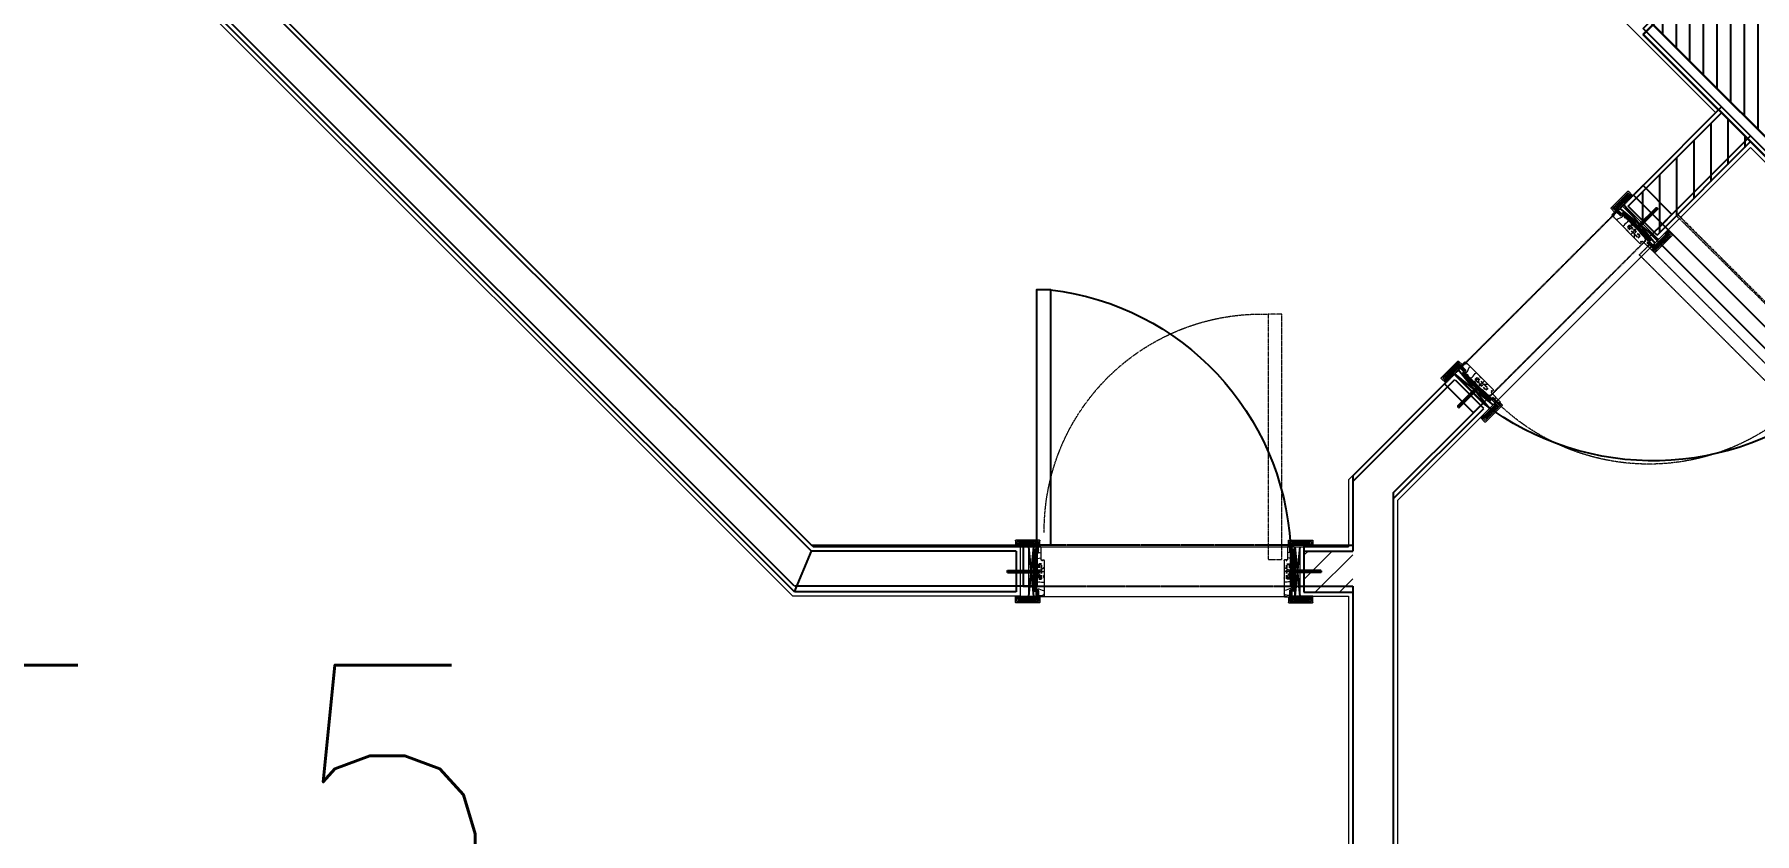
# Model space of a CAD drawing. Header units: millimetres. Extents: x 186805 to 449048, y 2167 to 51540.
# Drawn here: x 258256 to 264569, y 40375 to 43309 of the extents above; entities that cross this region are included whole.
import ezdxf

# ---------------------------------------------------------------- set-up
doc = ezdxf.new("R2010")
doc.units = ezdxf.units.MM
for name, pattern in [('BD$0$DASHDOT2', [0.5, 0.25, -0.125, 0, -0.125]), ('BD$0$HIDDEN', [0.375, 0.25, -0.125]), ('DASHDOT2', [0.5, 0.25, -0.125, 0, -0.125]), ('HIDDEN', [0.375, 0.25, -0.125]), ('HIDDEN2', [0.1875, 0.125, -0.0625])]:
    doc.linetypes.add(name, pattern=pattern)
doc.layers.get('0').update_dxf_attribs({"linetype": 'CONTINUOUS'})
for name, color, linetype, lineweight in [('0-60x60-C', 3, 'CONTINUOUS', 13), ('0-AKL-P1 TILES', 8, 'CONTINUOUS', 13), ('0-akl-plasterline', 9, 'CONTINUOUS', 13), ('3117.NEW ID XR$0$BB$0$A-HATCH', 8, 'CONTINUOUS', 5), ('3117.NEW ID XR$0$BD$0$a-conc', 6, 'CONTINUOUS', 30), ('ARCHITRAVE', 2, 'CONTINUOUS', 13), ('BD$0$a-door', 8, 'CONTINUOUS', 9), ('BD$0$A-EQPM_ABOVE', 8, 'BD$0$DASHDOT2', 5), ('Cabinet', 2, 'CONTINUOUS', 5), ('Countertop', 3, 'CONTINUOUS', 13), ('wall', 4, 'CONTINUOUS', 25)]:
    doc.layers.add(name, color=color, linetype=linetype, lineweight=lineweight)
for name, color, linetype in [('3117.NEW ID XR$0$a-conc', 140, 'CONTINUOUS'), ('3117.NEW ID XR$0$A-HATCH', 8, 'CONTINUOUS'), ('3117.NEW ID XR$0$BF$0$a-conc', 6, 'CONTINUOUS'), ('A-ABOVE DOOR', 1, 'HIDDEN2'), ('A-CONC-BLDG', 6, 'CONTINUOUS'), ('a-door', 4, 'CONTINUOUS'), ('A-EQPM_ABOVE', 1, 'DASHDOT2'), ('a-wall', 140, 'CONTINUOUS'), ('BC-A-HATCH', 8, 'CONTINUOUS'), ('HATCH', 8, 'CONTINUOUS'), ('STEEL', 8, 'CONTINUOUS')]:
    doc.layers.add(name, color=color, linetype=linetype)
doc.styles.add('T 200 neal', font='romans.shx', dxfattribs={"height": 400})

# ---------------------------------------------------------------- blocks, each defined once
blk = doc.blocks.new('A$C7C4A1575')
at = {"layer": 'A-ABOVE DOOR', "color": 8}
for p, q in [((31386, 10248.7), (32416, 10248.7)), ((32416, 10098.7), (31386, 10098.7)), ((33038.2, 9612.4), (33766.5, 8884.1)), ((33660.5, 8778), (32932.1, 9506.4))]:
    blk.add_line(p, q, dxfattribs=at)
at = {"layer": 'A-CONC-BLDG', "color": 8}
blk.add_lwpolyline([(33661.2, 8202), (33944.1, 7919.2), (34651.2, 8626.3), (34368.3, 8909.2)], close=True, dxfattribs=at)
at = {"layer": 'a-door', "color": 8}
for p, q in [((32366, 10098.7), (32366, 10248.7)), ((32366, 10248.7), (32416, 10248.7))]:
    blk.add_line(p, q, dxfattribs=at)
for points in [[(31386, 10098.7), (31436, 10098.7), (31436, 10248.7), (31386, 10248.7)], [(32416, 10098.7), (32366, 10098.7)], [(33038.2, 9612.4), (33073.6, 9577.1), (32967.5, 9471), (32932.1, 9506.4)], [(33766.5, 8884.1), (33731.2, 8919.5), (33625.1, 8813.4), (33660.5, 8778)]]:
    blk.add_lwpolyline(points, dxfattribs=at)
for points in [[(31436, 10098.7), (31436, 9160.4), (31486, 9160.4), (31486, 10098.7)], [(33731.2, 8919.5), (34358.7, 9547), (34319, 9586.8), (33691.4, 8959.2)]]:
    blk.add_lwpolyline(points, close=True, dxfattribs=at)
for centre, radius, start, end in [((31367.9, 10153.4), 999.6, 276.78561, 356.86626), ((33697.4, 8762.5), 1026.1, 49.87395, 127.44696)]:
    blk.add_arc(centre, radius, start, end, dxfattribs=at)
at = {"layer": 'a-wall', "color": 8}
for p, q in [((32595.1, 10248.7), (32595.1, 11350)), ((32745.1, 11300), (32745.1, 9905.5)), ((30545.1, 10247.8), (27933.7, 7636.4)), ((31386, 10248.7), (30546, 10248.7)), ((31386, 10098.7), (31386, 10248.7)), ((32416, 10248.7), (32595.1, 10248.7)), ((32416, 10098.7), (32416, 10248.7)), ((28039.7, 7530.3), (30608.1, 10098.7)), ((30608.1, 10098.7), (31386, 10098.7)), ((32416, 10098.7), (32595.1, 10098.7)), ((32595.1, 9843.4), (32595.1, 10098.7)), ((32745.1, 9905.5), (33038.2, 9612.4)), ((32932.1, 9506.4), (32595.1, 9843.4)), ((32932.1, 9506.4), (33038.2, 9612.4)), ((33766.5, 8884.1), (33660.5, 8778)), ((33766.5, 8884.1), (34054.9, 8595.7)), ((33948.8, 8489.7), (33660.5, 8778))]:
    blk.add_line(p, q, dxfattribs=at)
blk = doc.blocks.new('A$C32DD6ECA')
at = {"layer": '0-60x60-C', "color": 16, "xscale": 0.04183124983683228, "yscale": 0.04183124983683228, "zscale": 0.04183124983683228, "rotation": 180}
blk.add_blockref('A$C7C4A1575', (4397.08, 2202.64), dxfattribs=at)
blk = doc.blocks.new('AR 80')
at = {"layer": 'HATCH'}
h = blk.add_hatch(dxfattribs=at)
h.set_pattern_fill('ANSI31', color=256, scale=10, style=0)
h.set_pattern_definition([(45, (-12340.925, 32530.051), (-0.883883476, 0.883883476), [])])
h.paths.add_polyline_path([(4, 38, 0.414214), (2, 40), (0, 40), (0, 0), (4, 0)])
at = {"color": 8, "lineweight": 0}
for p, q in [((-68, 22), (-68, 35)), ((-65, 25), (-65, 35)), ((-62, 25), (-62, 35)), ((-59, 25), (-59, 35)), ((-56, 25), (-56, 35)), ((-53, 25), (-53, 35)), ((-50, 25), (-50, 35)), ((-47, 25), (-47, 35)), ((-44, 25), (-44, 35)), ((-41, 25), (-41, 35)), ((-38, 25), (-38, 35)), ((-35, 25), (-35, 35)), ((-32, 25), (-32, 35)), ((-29, 25), (-29, 35)), ((-26, 25), (-26, 35)), ((-23, 25), (-23, 35)), ((-20, 25), (-20, 35)), ((-17, 25), (-17, 35)), ((-14, 25), (-14, 35)), ((-11, 25), (-11, 35)), ((-8, 22), (-8, 35))]:
    blk.add_line(p, q, dxfattribs=at)
for points in [[(-76, 37.1), (-74.7, 38.3), (-72, 39.1), (-69.7, 40)], [(-54.9, 35), (-54.4, 37.7), (-50.8, 38.9), (-47.7, 40)], [(-48.5, 35), (-48, 37.7), (-44.4, 38.9), (-41.3, 40)], [(-40.5, 35), (-39.9, 37.7), (-36.4, 38.9), (-33.3, 40)], [(-31.9, 35), (-31.4, 37.7), (-27.8, 38.9), (-24.8, 40)], [(-24.8, 35), (-24.2, 37.7), (-20.7, 38.9), (-17.6, 40)], [(-18.2, 35), (-17.1, 37.4), (-13.7, 38.7), (-10.9, 40)], [(-9.1, 35), (-7.8, 37.1), (-4.1, 37.5), (0, 38)]]:
    blk.add_open_spline(points, degree=3, dxfattribs=at)
for points, knots in [([(-76, 26.2), (-75.6, 26.5), (-74.7, 27.4), (-75.2, 29.2), (-75.8, 30.2), (-76, 30.5)], [6.729778, 6.729778, 6.729778, 6.729778, 8.215768, 10.688327, 11.549207, 11.549207, 11.549207, 11.549207]), ([(-74.9, 22), (-74.2, 24.5), (-73.4, 27.1), (-71.1, 28.2), (-71, 28.3)], [0, 0, 0, 0, 7.053165, 7.433194, 7.433194, 7.433194, 7.433194]), ([(-66.3, 35), (-66.3, 35.4), (-66, 37.6), (-64.2, 38.9), (-62.7, 40)], [16.853998, 16.853998, 16.853998, 16.853998, 17.952207, 23.173431, 23.173431, 23.173431, 23.173431]), ([(-59.6, 35), (-59.7, 35.2), (-60.3, 36.4), (-62.6, 39.2), (-58.5, 39.7), (-55.6, 40)], [12.972853, 12.972853, 12.972853, 12.972853, 13.668774, 16.268313, 22.1908, 22.1908, 22.1908, 22.1908])]:
    blk.add_open_spline(points, degree=3, knots=knots, dxfattribs=at)
at = {"layer": 'ARCHITRAVE'}
for p, q in [((-76, 38), (-76, 22)), ((-76, 22), (-66, 22)), ((0, 40), (-74, 40)), ((-71, 22), (-71, 35)), ((-71, 35), (-5, 35)), ((-66, 22), (-66, 25)), ((-66, 25), (-10, 25)), ((-10, 25), (-10, 22)), ((-10, 22), (0, 22)), ((-5, 35), (-5, 22)), ((-5, 22), (-5, 35)), ((0, 22), (0, 40))]:
    blk.add_line(p, q, dxfattribs=at)
blk.add_lwpolyline([(0, 0), (4, 0), (4, 38, 0.414214), (2, 40), (0, 40)], format="xyb", close=True, dxfattribs=at)
blk.add_arc((-74, 38), 2, 90, 180, dxfattribs=at)
blk = doc.blocks.new('MB')
at = {"layer": 'STEEL'}
h = blk.add_hatch(dxfattribs=at)
h.set_pattern_fill('ANSI37', color=256, scale=20, style=0)
h.set_pattern_definition([(45, (-676.0703, -119.304), (-1.767767, 1.767767), []), (135, (-676.0703, -119.304), (-1.767767, -1.767767), [])])
edge = h.paths.add_edge_path()
edge.add_arc((2.5, 18.4), 2.5, 0, 180)
edge.add_arc((2.5, 18.4), 2.5, 0, 180, ccw=False)
edge = h.paths.add_edge_path()
edge.add_arc((2.5, -18.4), 2.5, 180, 360)
edge.add_line((5, 18.4), (5, -18.4))
edge.add_line((0, 18.4), (0, -18.4))
for p, q in [((0, 18.4), (0, -18.4)), ((5, 18.4), (5, -18.4))]:
    blk.add_line(p, q, dxfattribs=at)
for centre, start, end in [((2.5, 18.4), 0, 180), ((2.5, 18.4), 0, 180), ((2.5, -18.4), 180, 0)]:
    blk.add_arc(centre, 2.5, start, end, dxfattribs=at)
blk = doc.blocks.new('WP.2')
at = {"lineweight": 0}
h = blk.add_hatch(dxfattribs=at)
h.set_pattern_fill('LINE', color=8, scale=25, angle=90, style=0)
h.set_pattern_definition([(270, (1452.1806, -38810.5845), (3.125, -6e-16), [])])
h.paths.add_polyline_path([(18.4, 2.1), (18.4, -1.9), (67.5, -1.9), (67.5, 2.1)])
h = blk.add_hatch(dxfattribs=at)
h.set_pattern_fill('LINE', color=8, scale=25, angle=90, style=0)
h.set_pattern_definition([(270, (1477.088, -38810.5845), (3.125, -6e-16), [])])
h.paths.add_polyline_path([(43.3, 2.1), (43.3, -1.9), (92.4, -1.9), (92.4, 2.1)])
for p, q in [((-4.5, 4.5), (-4.5, -4.5)), ((-3.3, 4.5), (-4.5, 4.5)), ((-1, 6.5), (-2.3, 6.5)), ((-2.3, 6.5), (-2.3, -6.5)), ((-2.3, -3.5), (-2.3, 3.5)), ((0, -5.5), (0, 5.5)), ((94.6, 4), (0, 4)), ((94.6, 4), (96.6, 2)), ((96.6, -2), (96.6, 2)), ((-3.3, -4.5), (-4.5, -4.5)), ((-1, -6.5), (-2.3, -6.5)), ((94.6, -4), (0, -4)), ((96.6, -2), (94.6, -4))]:
    blk.add_line(p, q)
at = {"color": 8, "lineweight": 0}
for p, q in [((90.4, 2.1), (-2.3, 2.1)), ((7, -1.9), (7, 2.1)), ((18.4, -1.9), (18.4, 2.1)), ((96.3, 0.1), (90.4, 2.1)), ((96.3, 0.1), (90.4, -1.9)), ((90.4, -1.9), (-2.3, -1.9))]:
    blk.add_line(p, q, dxfattribs=at)
for centre, start, end in [((-3.3, 3.5), 0, 90), ((-1, 5.5), 0, 90), ((-3.3, -3.5), 270, 0), ((-1, -5.5), 270, 0)]:
    blk.add_arc(centre, 1, start, end)
blk = doc.blocks.new('FR 185')
at = {"layer": 'ARCHITRAVE'}
for p, q in [((0, 152), (0, 185)), ((0, 185), (5, 185)), ((2.5, 152), (0, 152)), ((0, 114), (0, 147)), ((0, 147), (2.5, 147)), ((2.5, 147), (2.5, 152)), ((5, 185), (5, 161)), ((5, 161), (9, 161)), ((9, 161), (9, 185)), ((9, 185), (15, 185)), ((17, 183), (17, 137)), ((19, 135), (20.8, 135)), ((20.8, 135), (20.8, 134)), ((20.8, 134), (20.8, 132)), ((22.9, 132), (20.8, 132)), ((22.9, 135), (22.9, 133)), ((22.9, 135), (28, 135)), ((22.9, 133), (22.9, 132)), ((30, 133), (30, 2)), ((2.5, 114), (0, 114)), ((0, 76), (0, 109)), ((0, 109), (2.5, 109)), ((0, 92.5), (30, 92.5)), ((2.5, 76), (0, 76)), ((0, 38), (0, 71)), ((0, 71), (2.5, 71)), ((2.5, 109), (2.5, 114)), ((2.5, 71), (2.5, 76)), ((2.5, 38), (0, 38)), ((0, 33), (2.5, 33)), ((0, 0), (0, 33)), ((5, 0), (0, 0)), ((2.5, 33), (2.5, 38)), ((9, 24), (5, 24)), ((5, 24), (5, 0)), ((9, 0), (9, 24)), ((28, 0), (9, 0))]:
    blk.add_line(p, q, dxfattribs=at)
for centre, start, end in [((15, 183), 0, 90), ((19, 137), 180, 270), ((28, 133), 0, 90), ((28, 2), 270, 0)]:
    blk.add_arc(centre, 2, start, end, dxfattribs=at)
at = {"layer": 'HATCH', "linetype": 'HIDDEN', "ltscale": 50}
blk.add_lwpolyline([(10, 66), (20, 66), (20, 119), (10, 119)], close=True, dxfattribs=at)
at = {"layer": 'HATCH', "color": 8, "lineweight": 0}
for points in [[(0, 145.1), (0.9, 145.7), (1.6, 146.3), (2.1, 147)], [(9, 181.8), (10.4, 182.4), (14.3, 182.8), (17, 183.2)], [(9, 162.2), (10.9, 162.2), (13.4, 161.7), (17, 160.5)]]:
    blk.add_open_spline(points, degree=3, dxfattribs=at)
for points, knots in [([(0.2, 169), (1.5, 169.2), (4.3, 169.8), (4.8, 173), (5, 174.9)], [16.677849, 16.677849, 16.677849, 16.677849, 20.444591, 25.674476, 25.674476, 25.674476, 25.674476]), ([(1.7, 114), (3, 123.9), (2.3, 138.9), (6.5, 141.6), (17, 142.3)], [21.11247, 21.11247, 21.11247, 21.11247, 29.282517, 36.516734, 36.516734, 36.516734, 36.516734]), ([(2.5, 147.6), (3.4, 149.3), (3.6, 154.4), (4.9, 160.3), (5.5, 161)], [24.448282, 24.448282, 24.448282, 24.448282, 29.282517, 31.771123, 31.771123, 31.771123, 31.771123]), ([(0, 69.9), (5.2, 69.9), (27, 69.3), (1.2, 89.9), (10.3, 97.7), (23.8, 101.8), (30, 108.9)], [17.582384, 17.582384, 17.582384, 17.582384, 24.42839, 39.116387, 51.192819, 58.056181, 58.056181, 58.056181, 58.056181]), ([(30, 67.9), (29.1, 70.3), (27.7, 74.6), (29.1, 77.9), (30, 79.2)], [45.966035, 45.966035, 45.966035, 45.966035, 52.580466, 57.160135, 57.160135, 57.160135, 57.160135]), ([(0, 50.4), (2, 52.3), (7.3, 56.3), (24.4, 52.6), (30, 53.6)], [3.517357, 3.517357, 3.517357, 3.517357, 11.518318, 23.39652, 23.39652, 23.39652, 23.39652]), ([(0, 22.8), (1.4, 24), (6.3, 35.7), (24.6, 19.7), (29.3, 23.3), (30, 24.2)], [3.647377, 3.647377, 3.647377, 3.647377, 8.750932, 20.979392, 23.961522, 23.961522, 23.961522, 23.961522]), ([(0, 2.4), (0.5, 3), (1.6, 3.9), (3.8, 4.4), (5, 4.5)], [7.717154, 7.717154, 7.717154, 7.717154, 10.30222, 12.466442, 12.466442, 12.466442, 12.466442]), ([(9, 4.7), (14.5, 4.9), (26.1, 4.4), (29.1, 9), (30, 11.1)], [14.688506, 14.688506, 14.688506, 14.688506, 23.088852, 29.1522, 29.1522, 29.1522, 29.1522])]:
    blk.add_open_spline(points, degree=3, knots=knots, dxfattribs=at)
blk = doc.blocks.new('FR 195')
at = {"layer": 'ARCHITRAVE'}
for p, q in [((0, 160), (0, 195)), ((0, 195), (5, 195)), ((5, 195), (5, 171)), ((9, 171), (9, 195)), ((9, 195), (15, 195)), ((17, 193), (17, 147)), ((2.5, 160), (0, 160)), ((0, 120), (0, 155)), ((0, 155), (2.5, 155)), ((2.5, 155), (2.5, 160)), ((5, 171), (9, 171)), ((19, 145), (20.8, 145)), ((20.8, 145), (20.8, 144)), ((20.8, 144), (20.8, 142)), ((22.9, 142), (20.8, 142)), ((22.9, 145), (22.9, 143)), ((22.9, 145), (28, 145)), ((22.9, 143), (22.9, 142)), ((30, 143), (30, 1.5)), ((2.5, 120), (0, 120)), ((0, 80), (0, 115)), ((0, 115), (2.5, 115)), ((0, 97.5), (30, 97.5)), ((2.5, 80), (0, 80)), ((0, 40), (0, 75)), ((0, 75), (2.5, 75)), ((2.5, 115), (2.5, 120)), ((2.5, 75), (2.5, 80)), ((2.5, 40), (0, 40)), ((0, 35), (2.5, 35)), ((0, -2.5), (0, 35)), ((2.5, 35), (2.5, 40)), ((9, 24), (5, 24)), ((5, 24), (5, -2.5)), ((9, -2.5), (9, 24)), ((5, -2.5), (0, -2.5)), ((28, -2.5), (9, -2.5))]:
    blk.add_line(p, q, dxfattribs=at)
for centre, radius, start, end in [((15, 193), 2, 0, 90), ((19, 147), 2, 180, 270), ((28, 143), 2, 0, 90), ((24.5, 1.7), 5.47, 309.27256, 2.80246)]:
    blk.add_arc(centre, radius, start, end, dxfattribs=at)
at = {"layer": 'HATCH', "linetype": 'HIDDEN', "ltscale": 50}
blk.add_lwpolyline([(10, 70), (20, 70), (20, 125), (10, 125)], close=True, dxfattribs=at)
at = {"layer": 'HATCH', "color": 8, "lineweight": 0}
for points in [[(9, 191.8), (10.4, 192.4), (14.3, 192.8), (17, 193.2)], [(0, 153.1), (0.9, 153.7), (1.6, 154.3), (2.1, 155)], [(9, 172.2), (10.9, 172.2), (13.4, 171.7), (17, 170.5)]]:
    blk.add_open_spline(points, degree=3, dxfattribs=at)
for points, knots in [([(0.2, 179), (1.5, 179.2), (4.3, 179.8), (4.8, 183), (5, 184.9)], [16.677849, 16.677849, 16.677849, 16.677849, 20.444591, 25.674476, 25.674476, 25.674476, 25.674476]), ([(1.7, 120), (3, 129.9), (2.3, 146.9), (6.5, 149.6), (17, 152.3)], [21.11247, 21.11247, 21.11247, 21.11247, 29.282517, 36.516734, 36.516734, 36.516734, 36.516734]), ([(2.5, 155.6), (3.4, 157.3), (3.6, 162.4), (4.9, 170.3), (5.5, 171)], [24.448282, 24.448282, 24.448282, 24.448282, 29.282517, 31.771123, 31.771123, 31.771123, 31.771123]), ([(0, 73.9), (5.2, 73.9), (27, 73.3), (1.2, 93.9), (10.3, 102.7), (23.8, 106.8), (30, 114.9)], [17.582384, 17.582384, 17.582384, 17.582384, 24.42839, 39.116387, 51.192819, 58.056181, 58.056181, 58.056181, 58.056181]), ([(30, 71.9), (29.1, 74.3), (27.7, 78.6), (29.1, 81.9), (30, 83.2)], [45.966035, 45.966035, 45.966035, 45.966035, 52.580466, 57.160135, 57.160135, 57.160135, 57.160135]), ([(0, 52.4), (2, 54.3), (7.3, 58.3), (24.4, 54.6), (30, 55.6)], [3.517357, 3.517357, 3.517357, 3.517357, 11.518318, 23.39652, 23.39652, 23.39652, 23.39652]), ([(0, 22.8), (1.4, 24), (6.3, 35.7), (24.6, 19.7), (29.3, 23.3), (30, 24.2)], [3.647377, 3.647377, 3.647377, 3.647377, 8.750932, 20.979392, 23.961522, 23.961522, 23.961522, 23.961522]), ([(0, -0.1), (0.5, 0.5), (1.6, 1.4), (3.8, 1.9), (5, 2)], [7.717154, 7.717154, 7.717154, 7.717154, 10.30222, 12.466442, 12.466442, 12.466442, 12.466442]), ([(9, 2.2), (14.5, 2.4), (26.1, 1.9), (29.1, 6.5), (30, 11.1)], [14.688506, 14.688506, 14.688506, 14.688506, 23.088852, 29.1522, 29.1522, 29.1522, 29.1522])]:
    blk.add_open_spline(points, degree=3, knots=knots, dxfattribs=at)
blk = doc.blocks.new('A$C5C977968')
at = {"layer": 'HATCH'}
h = blk.add_hatch(dxfattribs=at)
h.set_pattern_fill('ANSI31', color=256, scale=20, style=0)
h.set_pattern_definition([(270, (-35087.8442, 72736.9795), (-2.5, -2e-11), [])])
edge = h.paths.add_edge_path()
edge.add_line((2447.6, 13084.7), (2440.6, 13091.8))
edge.add_line((2440.6, 13091.8), (2474.9, 13126.1))
edge.add_ellipse((2476.7, 13124.4), major_axis=(-1.77, 1.77), ratio=1, start_angle=0.70705, end_angle=180)
edge.add_line((2478.5, 13122.6), (2504.5, 13148.7))
edge.add_ellipse((2502.7, 13150.4), major_axis=(-1.77, 1.77), ratio=1, start_angle=180, end_angle=359.29295)
edge.add_line((2501, 13152.2), (2542.4, 13193.6))
edge.add_line((2542.4, 13193.6), (2549.4, 13186.5))
edge.add_line((2549.4, 13186.5), (2447.6, 13084.7))
h = blk.add_hatch(dxfattribs=at)
h.set_pattern_fill('ANSI31', color=256, scale=20, style=0)
h.set_pattern_definition([(180, (62679.73, -25030.5946), (2e-11, -2.5), [])])
edge = h.paths.add_edge_path()
edge.add_line((3034.5, 12497.8), (3027.5, 12504.9))
edge.add_line((3027.5, 12504.9), (3129.3, 12606.7))
edge.add_line((3129.3, 12606.7), (3136.3, 12599.6))
edge.add_line((3136.3, 12599.6), (3095, 12558.3))
edge.add_ellipse((3093.2, 12560), major_axis=(1.77, 1.77), ratio=1, start_angle=270.70705, end_angle=450)
edge.add_line((3091.4, 12561.8), (3065.4, 12535.7))
edge.add_ellipse((3067.1, 12533.9), major_axis=(1.77, 1.77), ratio=1, start_angle=90, end_angle=269.29295)
edge.add_line((3068.9, 12532.2), (3034.5, 12497.8))
h = blk.add_hatch(dxfattribs=at)
h.set_pattern_fill('ANSI31', color=256, scale=20, style=0)
h.set_pattern_definition([(135, (76395.1907, -1832.9482), (1.76776695, 1.76776695), [])])
h.paths.add_polyline_path([(3748.8, 11855, 0.993849), (3753.8, 11855.1), (3753.8, 11891.9, 0.993849), (3748.8, 11891.9), (3748.8, 11955.5), (3758.8, 11955.5), (3758.8, 11933), (3758.8, 11801.5), (3748.8, 11801.5)])
h = blk.add_hatch(dxfattribs=at)
h.set_pattern_fill('ANSI31', color=256, scale=20, style=0)
h.set_pattern_definition([(45, (-67937.655, -1832.9482), (-1.76776695, 1.76776695), [])])
h.paths.add_polyline_path([(4708.8, 11855, -0.993849), (4703.8, 11855.1), (4703.8, 11891.9, -0.993849), (4708.8, 11891.9), (4708.8, 11955.5), (4698.8, 11955.5), (4698.8, 11933), (4698.8, 11801.5), (4708.8, 11801.5)])
at = {"layer": '0-akl-plasterline'}
for p, q in [((5617.3, 16970.6), (2204.1, 13557.4)), ((5592.1, 11783.5), (8905.3, 15096.7)), ((8070.9, 14516.9), (5517.5, 11963.5)), ((2546.9, 13214.5), (2204.1, 13557.4)), ((2077, 13430.3), (901.8, 12255.1)), ((2419.8, 13087.4), (2077, 13430.3)), ((2546.9, 13214.5), (2419.6, 13087.3)), ((2419.8, 13087.4), (2546.9, 13214.5)), ((3035, 12472.2), (3162.1, 12599.3)), ((3035, 12472.2), (3162.1, 12599.3)), ((3551.8, 12209.7), (3162.1, 12599.3)), ((3371.8, 12135.5), (3035, 12472.2)), ((3551.8, 12209.7), (3551.8, 11963.5)), ((3371.8, 10792.2), (3371.8, 12135.5)), ((3730.8, 11963.5), (3551.8, 11963.5)), ((3730.8, 11963.5), (3730.8, 11782.5)), ((5517.5, 11963.5), (4756.9, 11963.5)), ((4756.9, 11963.5), (4756.9, 11783.5)), ((3730.8, 11782.5), (3551.8, 11782.5)), ((3551.8, 11782.5), (3551.8, 10712.2)), ((4756.9, 11783.5), (5592.1, 11783.5))]:
    blk.add_line(p, q, dxfattribs=at)
at = {"layer": '3117.NEW ID XR$0$a-conc'}
blk.add_line((1834.3, 13208.8), (2470.7, 13845.2), dxfattribs=at)
at = {"layer": '3117.NEW ID XR$0$A-HATCH'}
for p, q in [((2160.6, 13535.1), (2160.6, 13367.8)), ((2223.1, 13517.1), (2223.1, 13305.3)), ((2098.1, 13472.6), (2098.1, 13430.3)), ((2285.6, 13454.6), (2285.6, 13242.8)), ((2348.1, 13392.1), (2348.1, 13180.3)), ((2410.6, 13329.6), (2410.6, 13117.8)), ((2473.1, 13267.1), (2473.1, 13162)), ((5585.9, 11798.5), (5523.7, 11948.5))]:
    blk.add_line(p, q, dxfattribs=at)
at = {"layer": '3117.NEW ID XR$0$BB$0$A-HATCH'}
for p, q in [((3536.8, 11935.1), (3674.4, 11797.5)), ((3611.8, 11948.5), (3715.8, 11844.5)), ((3700.2, 11948.5), (3715.8, 11932.9)), ((3536.8, 11846.8), (3586, 11797.5))]:
    blk.add_line(p, q, dxfattribs=at)
at = {"layer": '3117.NEW ID XR$0$BD$0$a-conc'}
for p, q in [((2470.7, 13845.2), (2187.8, 14128)), ((1834.3, 13208.8), (2470.7, 13845.2))]:
    blk.add_line(p, q, dxfattribs=at)
at = {"layer": '3117.NEW ID XR$0$BF$0$a-conc'}
for p, q in [((2470.7, 13845.2), (2187.8, 14128)), ((1834.3, 13208.8), (2470.7, 13845.2))]:
    blk.add_line(p, q, dxfattribs=at)
at = {"layer": 'A-EQPM_ABOVE'}
blk.add_line((1261.8, 12101.9), (2344.1, 13184.3), dxfattribs=at)
at = {"layer": 'a-wall'}
for p, q in [((8092.2, 14516.9), (5523.7, 11948.5)), ((8092.2, 14516.9), (5523.7, 11948.5)), ((8092.2, 14516.9), (5523.7, 11948.5)), ((5585.9, 11798.5), (8198.2, 14410.8)), ((5585.9, 11798.5), (8198.2, 14410.8)), ((5585.9, 11798.5), (8198.2, 14410.8)), ((2525.7, 13214.5), (2182.9, 13557.4)), ((2419.8, 13108.6), (2077, 13451.5)), ((2419.8, 13108.6), (2525.7, 13214.5)), ((3056.2, 12472.2), (3160, 12576)), ((3536.8, 12203.4), (3162.1, 12578.1)), ((3386.8, 12141.7), (3056.2, 12472.2)), ((3536.8, 12203.4), (3536.8, 11948.5)), ((3386.8, 10777.2), (3386.8, 12137.1)), ((3715.8, 11948.5), (3536.8, 11948.5)), ((3715.8, 11948.5), (3536.8, 11948.5)), ((3715.8, 11948.5), (3536.8, 11948.5)), ((3715.8, 11948.5), (3536.8, 11948.5)), ((3715.8, 11948.5), (3715.8, 11797.5)), ((4771.9, 11948.5), (5523.7, 11948.5)), ((4771.9, 11948.5), (4771.9, 11798.5)), ((3715.8, 11797.5), (3536.8, 11797.5)), ((3536.8, 11797.5), (3536.8, 10697.2)), ((3536.8, 11797.5), (3536.8, 10697.2)), ((4771.9, 11798.5), (5585.9, 11798.5))]:
    blk.add_line(p, q, dxfattribs=at)
at = {"layer": 'ARCHITRAVE'}
for p, q in [((2546.9, 13214.5), (3162.1, 12599.3)), ((2447.6, 13084.7), (2549.4, 13186.5)), ((2542.4, 13193.6), (2549.4, 13186.5)), ((2419.8, 13087.4), (3035, 12472.2)), ((2440.6, 13091.8), (2447.6, 13084.7)), ((3027.5, 12504.9), (3129.3, 12606.7)), ((3136.3, 12599.6), (3129.3, 12606.7)), ((3034.5, 12497.8), (3027.5, 12504.9)), ((4756.9, 11963.5), (3730.8, 11963.5)), ((3748.8, 11955.5), (3758.8, 11955.5)), ((3758.8, 11955.5), (3758.8, 11801.5)), ((4708.8, 11955.5), (4698.8, 11955.5)), ((4698.8, 11955.5), (4698.8, 11801.5)), ((3748.8, 11801.5), (3758.8, 11801.5)), ((3777.3, 11781), (4680.3, 11781)), ((4708.8, 11801.5), (4698.8, 11801.5))]:
    blk.add_line(p, q, dxfattribs=at)
at = {"layer": 'BD$0$a-door', "linetype": 'BD$0$HIDDEN'}
for p, q in [((2453.5, 13067.7), (1887.8, 12502)), ((1919.6, 12470.2), (2485.3, 13035.9)), ((2485.3, 13035.9), (2453.5, 13067.7)), ((3796.9, 11918.1), (3796.9, 12818.1)), ((3796.9, 12818.1), (3847.5, 12818.1)), ((3847.5, 12818.1), (3847.5, 11918.1)), ((3847.5, 11918.1), (3796.9, 11918.1))]:
    blk.add_line(p, q, dxfattribs=at)
for centre, radius, start, end in [((3873.5, 12022.8), 795.6, 359.53159, 91.86887), ((2450.9, 13064.5), 796.8, 228.20432, 315.43182)]:
    blk.add_arc(centre, radius, start, end, dxfattribs=at)
at = {"layer": 'BD$0$A-EQPM_ABOVE'}
blk.add_line((1261.8, 12101.9), (2349.1, 13179.4), dxfattribs=at)
at = {"layer": 'Cabinet'}
for points in [[(2542.4, 13219.1), (2555.1, 13206.3), (2427.8, 13079), (2415.1, 13091.8)], [(3161.8, 12599.6), (3149.1, 12612.4), (3021.8, 12485.1), (3034.5, 12472.3)], [(3730.8, 11783.5), (3748.8, 11783.5), (3748.8, 11963.5), (3730.8, 11963.5)], [(4726.8, 11783.5), (4708.8, 11783.5), (4708.8, 11963.5), (4726.8, 11963.5)]]:
    blk.add_lwpolyline(points, close=True, dxfattribs=at)
at = {"layer": 'Countertop'}
for p, q in [((2524.7, 13269.3), (2508.4, 13253)), ((2588.3, 13208.4), (2527.5, 13269.3)), ((2508.4, 13253), (2562.2, 13199.3)), ((2575.6, 13192.9), (2588.3, 13205.6)), ((2364.9, 13109.5), (2381.2, 13125.7)), ((2425.7, 13045.8), (2364.9, 13106.6)), ((2381.2, 13125.7), (2415.1, 13091.8)), ((2436, 13053.2), (2428.5, 13045.8)), ((3135.6, 12632.9), (3148.4, 12645.6)), ((3151.2, 12645.6), (3212, 12584.8)), ((3195.7, 12565.7), (3142, 12619.4)), ((3212, 12581.9), (3195.7, 12565.7)), ((2996, 12493.2), (2988.6, 12485.8)), ((2988.6, 12483), (3049.4, 12422.1)), ((3068.5, 12438.4), (3034.5, 12472.3)), ((3052.2, 12422.1), (3068.5, 12438.4)), ((3682.8, 11986.5), (3682.8, 11963.5)), ((3770.8, 11988.5), (3684.8, 11988.5)), ((3772.8, 11966), (3772.8, 11986.5)), ((4684.8, 11966), (4684.8, 11986.5)), ((4686.8, 11988.5), (4772.8, 11988.5)), ((4774.8, 11986.5), (4774.8, 11963.5)), ((3682.8, 11783.5), (3758.8, 11783.5)), ((3682.8, 11760.5), (3682.8, 11783.5)), ((3770.8, 11758.5), (3684.8, 11758.5)), ((3772.8, 11781), (3772.8, 11760.5)), ((4684.8, 11781), (4684.8, 11760.5)), ((4686.8, 11758.5), (4772.8, 11758.5)), ((4774.8, 11783.5), (4698.8, 11783.5)), ((4774.8, 11760.5), (4774.8, 11783.5))]:
    blk.add_line(p, q, dxfattribs=at)
for centre, start, end in [((2526.1, 13267.8), 45, 135), ((2586.9, 13207), 315, 45), ((2366.3, 13108), 135, 225), ((2427.1, 13047.2), 225, 315), ((3149.8, 12644.2), 45, 135), ((3210.6, 12583.4), 315, 45), ((2990, 12484.4), 135, 225), ((3050.8, 12423.6), 225, 315), ((3684.8, 11986.5), 90, 180), ((3770.8, 11986.5), 0, 90), ((4686.8, 11986.5), 90, 180), ((4772.8, 11986.5), 0, 90), ((3684.8, 11760.5), 180, 270), ((3770.8, 11760.5), 270, 0), ((4686.8, 11760.5), 180, 270), ((4772.8, 11760.5), 270, 0)]:
    blk.add_arc(centre, 2, start, end, dxfattribs=at)
at = {"layer": 'HATCH'}
for p, q in [((2415.1, 13091.8), (2555.1, 13206.3)), ((2427.8, 13079), (2542.4, 13219.1)), ((2440.6, 13091.8), (2542.4, 13193.6)), ((3021.8, 12485.1), (3161.8, 12599.6)), ((3034.5, 12472.3), (3149.1, 12612.4)), ((3034.5, 12497.8), (3136.3, 12599.6)), ((3748.8, 11963.5), (3730.8, 11783.5)), ((3730.8, 11963.5), (3748.8, 11783.5)), ((3748.8, 11955.5), (3748.8, 11801.5)), ((4708.8, 11963.5), (4726.8, 11783.5)), ((4726.8, 11963.5), (4708.8, 11783.5)), ((4708.8, 11955.5), (4708.8, 11801.5))]:
    blk.add_line(p, q, dxfattribs=at)
for centre, start, end in [((2510.3, 13252.9), 296.06137, 333.93863), ((2511, 13252.2), 296.06137, 333.93863), ((2511.7, 13251.5), 296.06137, 333.93863), ((2512.4, 13250.8), 296.06137, 333.93863), ((2513.1, 13250.1), 296.06137, 333.93863), ((2513.8, 13249.4), 296.06137, 333.93863), ((2514.5, 13248.7), 296.06137, 333.93863), ((2515.2, 13248), 296.06137, 333.93863), ((2515.9, 13247.3), 296.06137, 333.93863), ((2516.6, 13246.6), 296.06137, 333.93863), ((2517.4, 13245.8), 296.06137, 333.93863), ((2381.2, 13123.9), 296.06137, 333.93863), ((2381.9, 13123.2), 296.06137, 333.93863), ((2382.6, 13122.5), 296.06137, 333.93863), ((2383.4, 13121.7), 296.06137, 333.93863), ((2384.1, 13121), 296.06137, 333.93863), ((2384.8, 13120.3), 296.06137, 333.93863), ((2385.5, 13119.6), 296.06137, 333.93863), ((2386.2, 13118.9), 296.06137, 333.93863), ((2386.9, 13118.2), 296.06137, 333.93863), ((2387.6, 13117.5), 296.06137, 333.93863), ((2388.3, 13116.8), 296.06137, 333.93863), ((3188.6, 12574.6), 116.06137, 153.93863), ((3189.3, 12573.9), 116.06137, 153.93863), ((3190, 12573.2), 116.06137, 153.93863), ((3190.7, 12572.5), 116.06137, 153.93863), ((3191.4, 12571.8), 116.06137, 153.93863), ((3192.1, 12571.1), 116.06137, 153.93863), ((3192.8, 12570.4), 116.06137, 153.93863), ((3193.5, 12569.7), 116.06137, 153.93863), ((3194.3, 12568.9), 116.06137, 153.93863), ((3195, 12568.2), 116.06137, 153.93863), ((3195.7, 12567.5), 116.06137, 153.93863), ((3059.6, 12445.6), 116.06137, 153.93863), ((3060.3, 12444.8), 116.06137, 153.93863), ((3061, 12444.1), 116.06137, 153.93863), ((3061.7, 12443.4), 116.06137, 153.93863), ((3062.4, 12442.7), 116.06137, 153.93863), ((3063.1, 12442), 116.06137, 153.93863), ((3063.8, 12441.3), 116.06137, 153.93863), ((3064.5, 12440.6), 116.06137, 153.93863), ((3065.2, 12439.9), 116.06137, 153.93863), ((3065.9, 12439.2), 116.06137, 153.93863), ((3066.6, 12438.5), 116.06137, 153.93863), ((3684.1, 11964.7), 341.06137, 18.93863), ((3685.1, 11964.7), 341.06137, 18.93863), ((3686.1, 11964.7), 341.06137, 18.93863), ((3687.1, 11964.7), 341.06137, 18.93863), ((3688.1, 11964.7), 341.06137, 18.93863), ((3689.1, 11964.7), 341.06137, 18.93863), ((3690.1, 11964.7), 341.06137, 18.93863), ((3691.1, 11964.7), 341.06137, 18.93863), ((3692.1, 11964.7), 341.06137, 18.93863), ((3693.1, 11964.7), 341.06137, 18.93863), ((3694.1, 11964.7), 341.06137, 18.93863), ((4763.4, 11964.7), 161.06137, 198.93863), ((4764.4, 11964.7), 161.06137, 198.93863), ((4765.4, 11964.7), 161.06137, 198.93863), ((4766.4, 11964.7), 161.06137, 198.93863), ((4767.4, 11964.7), 161.06137, 198.93863), ((4768.4, 11964.7), 161.06137, 198.93863), ((4769.4, 11964.7), 161.06137, 198.93863), ((4770.4, 11964.7), 161.06137, 198.93863), ((4771.4, 11964.7), 161.06137, 198.93863), ((4772.4, 11964.7), 161.06137, 198.93863), ((4773.4, 11964.7), 161.06137, 198.93863), ((3684.1, 11782.2), 341.06137, 18.93863), ((3685.1, 11782.2), 341.06137, 18.93863), ((3686.1, 11782.2), 341.06137, 18.93863), ((3687.1, 11782.2), 341.06137, 18.93863), ((3688.1, 11782.2), 341.06137, 18.93863), ((3689.1, 11782.2), 341.06137, 18.93863), ((3690.1, 11782.2), 341.06137, 18.93863), ((3691.1, 11782.2), 341.06137, 18.93863), ((3692.1, 11782.2), 341.06137, 18.93863), ((3693.1, 11782.2), 341.06137, 18.93863), ((3694.1, 11782.2), 341.06137, 18.93863), ((4763.4, 11782.2), 161.06137, 198.93863), ((4764.4, 11782.2), 161.06137, 198.93863), ((4765.4, 11782.2), 161.06137, 198.93863), ((4766.4, 11782.2), 161.06137, 198.93863), ((4767.4, 11782.2), 161.06137, 198.93863), ((4768.4, 11782.2), 161.06137, 198.93863), ((4769.4, 11782.2), 161.06137, 198.93863), ((4770.4, 11782.2), 161.06137, 198.93863), ((4771.4, 11782.2), 161.06137, 198.93863), ((4772.4, 11782.2), 161.06137, 198.93863), ((4773.4, 11782.2), 161.06137, 198.93863)]:
    blk.add_arc(centre, 3.85, start, end, dxfattribs=at)
for name, p, rotation in [('AR 80', (2551.9, 13181.9), 315.0000000005895), ('FR 195', (3143.8, 12621.2), 135.0000000005896), ('AR 80', (3025, 12509.5), 135.0000000005896), ('WP.2', (3081.9, 12545.2), 315.0000000005895), ('WP.2', (3748.8, 11873.5), 180), ('AR 80', (4693.8, 11803), 180)]:
    blk.add_blockref(name, p, dxfattribs=dict(at, rotation=rotation))
at = {"layer": 'HATCH', "extrusion": (0, 0, -1), "zscale": -1}
for name, p, rotation in [('WP.2', (-2487.9, 13139.1), 44.99999999941044), ('FR 195', (-2563.9, 13201), 224.9999999994105), ('AR 80', (-2452.2, 13082.2), 224.9999999994105), ('AR 80', (-3124.7, 12609.2), 44.99999999941044)]:
    blk.add_blockref(name, p, dxfattribs=dict(at, rotation=rotation))
at = {"layer": 'HATCH'}
for name, p in [('AR 80', (3763.8, 11944)), ('FR 185', (3758.8, 11781))]:
    blk.add_blockref(name, p, dxfattribs=at)
at = {"layer": 'HATCH', "xscale": -1}
for name, p in [('FR 185', (4698.8, 11781)), ('AR 80', (4693.8, 11944))]:
    blk.add_blockref(name, p, dxfattribs=at)
at = {"layer": 'HATCH', "xscale": -1, "rotation": 180}
for name, p in [('WP.2', (4708.8, 11873.5)), ('AR 80', (3763.8, 11803))]:
    blk.add_blockref(name, p, dxfattribs=at)
at = {"layer": 'wall', "extrusion": (0, 0, -1), "zscale": -1, "rotation": 224.9999999994105}
blk.add_blockref('MB', (-2488, 13139.2), dxfattribs=at)
at = {"layer": 'wall', "rotation": 135.0000000005896}
blk.add_blockref('MB', (3081.9, 12545.2), dxfattribs=at)
at = {"layer": 'wall'}
blk.add_blockref('MB', (3748.8, 11873.5), dxfattribs=at)
at = {"layer": 'wall', "xscale": -1}
blk.add_blockref('MB', (4708.8, 11873.5), dxfattribs=at)
blk = doc.blocks.new('A$C7DAB1636')
at = {"layer": 'BC-A-HATCH'}
h = blk.add_hatch(dxfattribs=at)
h.set_pattern_fill('ANSI31', color=1, scale=400, angle=45, style=0)
h.set_pattern_definition([(270, (-189031.626, 11560.79), (-50, -1e-14), [])])
h.paths.add_polyline_path([(23975.6, 15036.2), (23310.9, 14371.5), (23028, 14654.4), (23692.7, 15319.1)])
at = {"layer": '3117.NEW ID XR$0$BD$0$a-conc'}
blk.add_lwpolyline([(23975.6, 15036.2), (23692.7, 15319.1), (23028, 14654.4), (23310.9, 14371.5)], close=True, dxfattribs=at)

msp = doc.modelspace()

# ---------------------------------------------------------------- block references
at = {"linetype": 'ByBlock', "xscale": -1}
msp.add_blockref('A$C7DAB1636', (288161.3, 28318.7), dxfattribs=at)
at = {"layer": '0-60x60-C', "color": 16, "xscale": -23.90557308239969, "yscale": 23.90557308239969, "zscale": 23.90557308239969}
msp.add_blockref('A$C32DD6ECA', (335613.6, -1123), dxfattribs=at)
at = {"layer": '0-AKL-P1 TILES', "color": 1, "xscale": -1}
msp.add_blockref('A$C5C977968', (266630.7, 29463.8), dxfattribs=at)

# ---------------------------------------------------------------- texts
at = {"linetype": 'ByBlock', "insert": (255544.1, 40993.6), "char_height": 1000, "attachment_point": 1, "style": 'T 200 neal'}
msp.add_mtext_dynamic_manual_height_columns('UNIT 5', width=6011.013, gutter_width=2000, heights=[0], dxfattribs=at)

doc.saveas('drawing.dxf')
